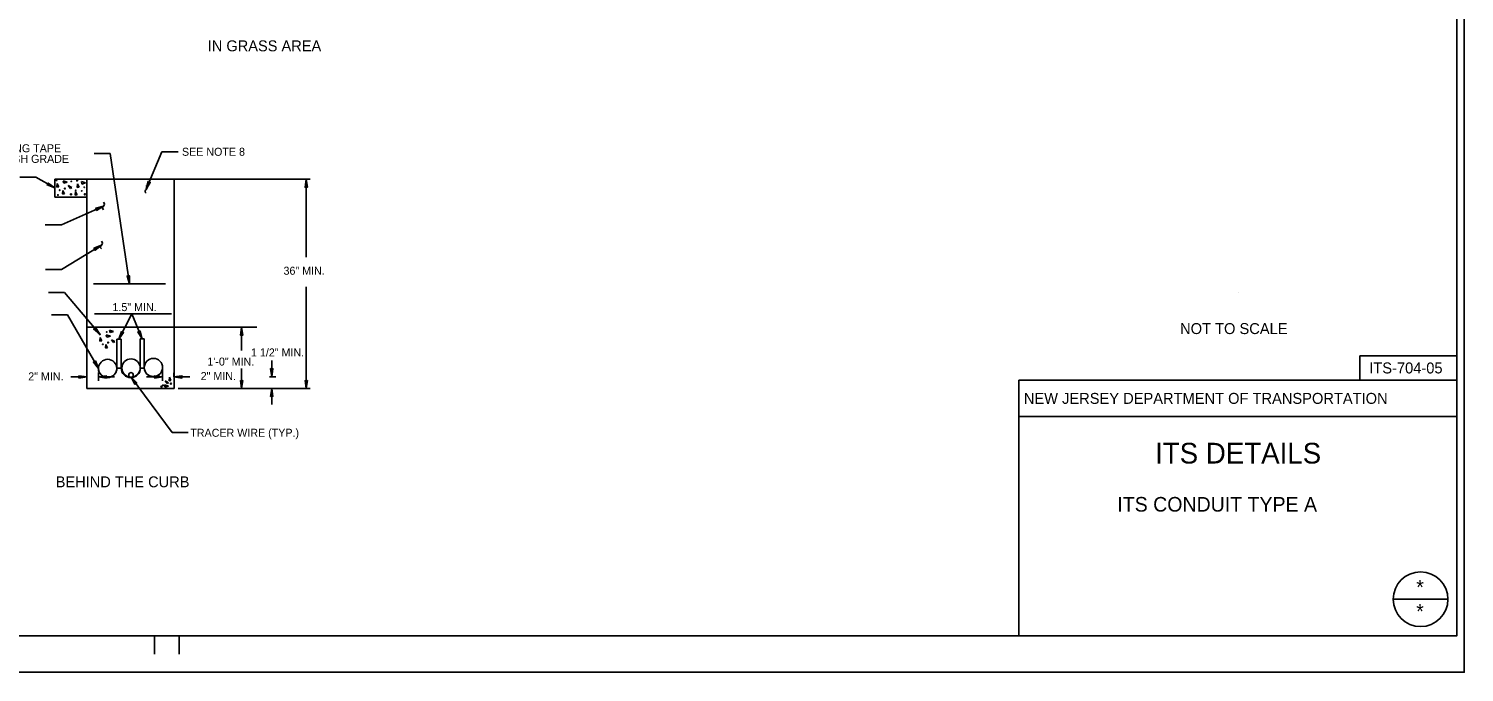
# Model space of a CAD drawing. Extents: x 507375 to 508423, y 495630 to 496290.
# Drawn here: x 507834 to 508423, y 495630 to 495895 of the extents above; entities that cross this region are included whole.
import ezdxf

# ---------------------------------------------------------------- set-up
doc = ezdxf.new("R2010")
doc.units = 0
doc.layers.add('1', color=7, linetype='Continuous')
doc.layers.add('41', color=7, linetype='Continuous')

msp = doc.modelspace()

# ---------------------------------------------------------------- linework, layer by layer
at = {"layer": '1'}
for p, q in [((508420.26, 495645.26), (508420.26, 496275.26)), ((507860.44, 495843.36), (507867.04, 495843.36)), ((507867.04, 495843.36), (507874.96, 495789.79)), ((507881.8, 495828.63), (507888.31, 495844.08)), ((507894.91, 495844.08), (507888.31, 495844.08)), ((507829.9, 495833.61), (507836.5, 495833.61)), ((507844.26, 495829.18), (507836.5, 495833.61)), ((507844.26, 495832.81), (507857.48, 495832.81)), ((507844.26, 495825.43), (507844.26, 495832.81)), ((507845.13, 495829.55), (507845.25, 495830.99)), ((507845.25, 495830.99), (507845.91, 495829.65)), ((507847.75, 495832.14), (507847.97, 495831.14)), ((507849.41, 495831.58), (507847.75, 495832.14)), ((507847.97, 495831.14), (507849.41, 495831.58)), ((507851.28, 495829.36), (507849.83, 495830.14)), ((507849.83, 495830.14), (507850.72, 495829.03)), ((507853.55, 495829.4), (507853.66, 495830.84)), ((507853.66, 495830.84), (507854.33, 495829.5)), ((507855.22, 495831.82), (507855.45, 495830.82)), ((507856.89, 495831.27), (507855.22, 495831.82)), ((507855.45, 495830.82), (507856.89, 495831.27)), ((507857.48, 495832.81), (507893.27, 495832.81)), ((507857.48, 495746.77), (507857.48, 495832.81)), ((507893.27, 495832.81), (507924.54, 495832.81)), ((507893.27, 495832.81), (507893.27, 495746.77)), ((507894.92, 495832.81), (507949.23, 495832.81)), ((507901.82, 495832.81), (507923.07, 495832.81)), ((507947.58, 495800.81), (507947.58, 495832.81)), ((507844.26, 495825.43), (507857.48, 495825.43)), ((507845.91, 495829.65), (507845.14, 495829.53)), ((507847.46, 495826.73), (507847.57, 495828.17)), ((507848.24, 495826.84), (507847.47, 495826.71)), ((507847.57, 495828.17), (507848.24, 495826.84)), ((507850.72, 495829.03), (507851.28, 495829.36)), ((507852.71, 495826.28), (507852.82, 495827.72)), ((507853.49, 495826.39), (507852.71, 495826.26)), ((507852.82, 495827.72), (507853.49, 495826.39)), ((507854.33, 495829.5), (507853.56, 495829.38)), ((507864.33, 495821.77), (507847.01, 495814.05)), ((507840.41, 495814.05), (507847.01, 495814.05)), ((507863.46, 495805.75), (507847.06, 495795.75)), ((507840.46, 495795.75), (507847.06, 495795.75)), ((507889.73, 495789.79), (507860.18, 495789.79)), ((507841.69, 495786.19), (507848.29, 495786.19)), ((507862.76, 495769.11), (507848.29, 495786.19)), ((507947.58, 495788.56), (507947.58, 495746.77)), ((508330.31, 495786.43), (508330.31, 495786.43)), ((507842.99, 495777.14), (507849.56, 495777.14)), ((507862.24, 495755.04), (507849.56, 495777.14)), ((507860.61, 495777.48), (507892.26, 495777.48)), ((507870.67, 495767.06), (507875.93, 495777.47)), ((507880.17, 495767.26), (507875.93, 495777.47)), ((507857.48, 495771.98), (507927.29, 495771.98)), ((507921.06, 495771.98), (507921.06, 495762.47)), ((507862.86, 495766.27), (507862.97, 495767.72)), ((507863.64, 495766.38), (507862.86, 495766.26)), ((507862.97, 495767.72), (507863.64, 495766.38)), ((507865.47, 495768.87), (507865.69, 495767.87)), ((507867.14, 495768.31), (507865.47, 495768.87)), ((507865.69, 495767.87), (507867.14, 495768.31)), ((507866.82, 495770.83), (507867.04, 495769.83)), ((507868.48, 495770.27), (507866.82, 495770.83)), ((507867.04, 495769.83), (507868.48, 495770.27)), ((507869, 495766.09), (507867.55, 495766.87)), ((507867.55, 495766.87), (507868.44, 495765.75)), ((507868.44, 495765.75), (507869, 495766.09)), ((507869.77, 495755.04), (507869.77, 495767.08)), ((507869.77, 495767.08), (507871.58, 495767.05)), ((507871.58, 495755.23), (507871.58, 495767.05)), ((507879.36, 495767.27), (507880.98, 495767.25)), ((507879.38, 495755.24), (507879.38, 495767.27)), ((507880.96, 495755.22), (507880.96, 495767.26)), ((507865.19, 495763.46), (507865.3, 495764.9)), ((507865.97, 495763.57), (507865.19, 495763.44)), ((507865.3, 495764.9), (507865.97, 495763.57)), ((508380.31, 495750.26), (508380.31, 495760.26)), ((508380.31, 495760.26), (508420.31, 495760.26)), ((507862.24, 495753.39), (507862.24, 495749.95)), ((507869.8, 495755.23), (507871.58, 495755.23)), ((507879.5, 495755.22), (507880.96, 495755.22)), ((507888.58, 495754.47), (507888.58, 495749.96)), ((507921.06, 495755.01), (507921.06, 495746.77)), ((507933.43, 495758.27), (507933.43, 495751.67)), ((507850.89, 495751.6), (507857.49, 495751.6)), ((507857.49, 495751.7), (507857.49, 495749.95)), ((507868.84, 495751.6), (507862.24, 495751.6)), ((507875.62, 495751.47), (507892.52, 495728.73)), ((507881.98, 495751.61), (507888.58, 495751.61)), ((507889.33, 495748.31), (507889.55, 495747.31)), ((507891, 495747.75), (507889.33, 495748.31)), ((507889.55, 495747.31), (507891, 495747.75)), ((507891.02, 495749.19), (507889.58, 495749.96)), ((507889.58, 495749.96), (507890.46, 495748.85)), ((507890.46, 495748.85), (507891.02, 495749.19)), ((507891.24, 495750), (507891.36, 495751.44)), ((507892.02, 495750.11), (507891.25, 495749.98)), ((507891.36, 495751.44), (507892.02, 495750.11)), ((507893.21, 495751.61), (507893.21, 495753.26)), ((507899.81, 495751.61), (507893.21, 495751.61)), ((507932.55, 495751.67), (507935.08, 495751.67)), ((508420.31, 495750.26), (508240.31, 495750.26)), ((508240.31, 495750.26), (508240.31, 495645.26)), ((507857.48, 495746.77), (507893.27, 495746.77)), ((507894.92, 495746.77), (507949.23, 495746.77)), ((507896.87, 495746.77), (507921.17, 495746.77)), ((507933.04, 495746.85), (507935.08, 495746.85)), ((507933.43, 495740.25), (507933.43, 495746.85)), ((508420.31, 495735.26), (508240.31, 495735.26)), ((507892.52, 495728.73), (507899.12, 495728.73)), ((508405.31, 495660.26), (508394.06, 495660.26)), ((508405.31, 495660.26), (508416.56, 495660.26)), ((507430.26, 495645.26), (508420.26, 495645.26)), ((507885.26, 495637.76), (507885.26, 495645.26)), ((507895.4, 495637.7), (507895.4, 495645.26)), ((507895.4, 495637.7), (507895.4, 495645.26)), ((508423.26, 495630.26), (507375.09, 495630.26))]:
    msp.add_line(p, q, dxfattribs=at)
for points in [[(507844.26, 495829.18), (507841.62, 495831.23), (507841.7, 495830.64), (507841.15, 495830.41)], [(507844.26, 495829.18), (507841.62, 495831.23), (507841.7, 495830.64), (507841.15, 495830.41)], [(507881.8, 495828.63), (507883.52, 495831.49), (507882.95, 495831.35), (507882.65, 495831.86)], [(507881.8, 495828.63), (507883.52, 495831.49), (507882.95, 495831.35), (507882.65, 495831.86)], [(507947.58, 495832.81), (507947.1, 495829.51), (507947.58, 495829.86), (507948.05, 495829.51)], [(507947.58, 495832.81), (507947.1, 495829.51), (507947.58, 495829.86), (507948.05, 495829.51)], [(507864.33, 495821.77), (507861.12, 495820.85), (507861.63, 495820.57), (507861.5, 495819.99)], [(507864.33, 495821.77), (507861.12, 495820.85), (507861.63, 495820.57), (507861.5, 495819.99)], [(507863.46, 495805.75), (507860.39, 495804.43), (507860.94, 495804.21), (507860.88, 495803.62)], [(507874.96, 495789.79), (507874.94, 495793.13), (507874.53, 495792.71), (507874.01, 495792.99)], [(507874.96, 495789.79), (507874.94, 495793.13), (507874.53, 495792.71), (507874.01, 495792.99)], [(507862.76, 495769.11), (507860.98, 495771.94), (507860.85, 495771.36), (507860.26, 495771.32)], [(507862.76, 495769.11), (507860.98, 495771.94), (507860.85, 495771.36), (507860.26, 495771.32)], [(507921.06, 495771.98), (507920.59, 495768.68), (507921.06, 495769.03), (507921.53, 495768.68)], [(507921.06, 495771.98), (507920.59, 495768.68), (507921.06, 495769.03), (507921.53, 495768.68)], [(507870.67, 495767.06), (507872.59, 495769.8), (507872, 495769.7), (507871.74, 495770.23)], [(507870.67, 495767.06), (507872.59, 495769.8), (507872, 495769.7), (507871.74, 495770.23)], [(507880.17, 495767.26), (507879.34, 495770.5), (507879.04, 495769.99), (507878.46, 495770.13)], [(507880.17, 495767.26), (507879.34, 495770.5), (507879.04, 495769.99), (507878.46, 495770.13)], [(507862.24, 495755.04), (507861, 495758.15), (507860.77, 495757.6), (507860.18, 495757.68)], [(507862.24, 495755.04), (507861, 495758.15), (507860.77, 495757.6), (507860.18, 495757.68)], [(507933.43, 495751.67), (507933.9, 495754.97), (507933.43, 495754.62), (507932.95, 495754.97)], [(507933.43, 495751.67), (507933.9, 495754.97), (507933.43, 495754.62), (507932.95, 495754.97)], [(507857.49, 495751.6), (507854.18, 495752.08), (507854.53, 495751.6), (507854.18, 495751.13)], [(507857.49, 495751.6), (507854.18, 495752.08), (507854.53, 495751.6), (507854.18, 495751.13)], [(507862.24, 495751.6), (507865.54, 495751.13), (507865.19, 495751.6), (507865.54, 495752.08)], [(507875.62, 495751.47), (507877.21, 495748.54), (507877.38, 495749.1), (507877.97, 495749.1)], [(507875.62, 495751.47), (507877.21, 495748.54), (507877.38, 495749.1), (507877.97, 495749.1)], [(507888.58, 495751.61), (507885.28, 495752.08), (507885.63, 495751.61), (507885.28, 495751.13)], [(507888.58, 495751.61), (507885.28, 495752.08), (507885.63, 495751.61), (507885.28, 495751.13)], [(507893.21, 495751.61), (507896.52, 495751.13), (507896.16, 495751.61), (507896.52, 495752.08)], [(507893.21, 495751.61), (507896.52, 495751.13), (507896.16, 495751.61), (507896.52, 495752.08)], [(507893.21, 495751.61), (507896.52, 495751.13), (507896.16, 495751.61), (507896.52, 495752.08)], [(507921.06, 495746.77), (507921.53, 495750.07), (507921.06, 495749.72), (507920.59, 495750.07)], [(507921.06, 495746.77), (507921.53, 495750.07), (507921.06, 495749.72), (507920.59, 495750.07)], [(507947.58, 495746.77), (507948.05, 495750.07), (507947.58, 495749.72), (507947.1, 495750.07)], [(507947.58, 495746.77), (507948.05, 495750.07), (507947.58, 495749.72), (507947.1, 495750.07)], [(507933.43, 495746.85), (507932.95, 495743.54), (507933.43, 495743.9), (507933.9, 495743.54)], [(507933.43, 495746.85), (507932.95, 495743.54), (507933.43, 495743.9), (507933.9, 495743.54)]]:
    msp.add_lwpolyline(points, close=True, dxfattribs=at)
for centre, radius in [((507845.03, 495832.38), 0.222), ((507851.07, 495831.89), 0.113), ((507853.45, 495832.23), 0.222), ((507845.62, 495826.31), 0.113), ((507846.31, 495828.28), 0.113), ((507848.46, 495828.95), 0.222), ((507850.95, 495826.59), 0.222), ((507852.89, 495828.22), 0.113), ((507855.37, 495827.99), 0.113), ((507856.38, 495829.49), 0.113), ((507856.66, 495826.56), 0.222), ((507862.76, 495769.11), 0.222), ((507864.03, 495765.01), 0.113), ((507865.63, 495770.03), 0.113), ((507866.18, 495765.68), 0.222), ((507884.84, 495755.43), 3.77), ((507866, 495755.04), 3.77), ((507875.62, 495755.24), 3.77), ((507875.62, 495752.41), 0.938), ((507888.14, 495747.56), 0.222), ((507888.75, 495748.12), 0.113), ((507892, 495748.79), 0.222), ((508405.31, 495660.26), 11.25)]:
    msp.add_circle(centre, radius, dxfattribs=at)
for centre, radius, start, end in [((507881.23, 495829.4), 0.959, 306.4613, 52.83048), ((507882.32, 495827.85), 0.936, 123.87567, 234.14149), ((507864.85, 495820.99), 0.936, 123.87567, 234.14149), ((507863.76, 495822.54), 0.959, 306.4613, 52.83048), ((507862.89, 495806.52), 0.959, 306.4613, 52.83048), ((507863.98, 495804.97), 0.936, 123.87567, 234.14149), ((507866.02, 495755.13), 3.78, 181.38908, 1.38908), ((507875.54, 495755.22), 3.96, 180, 0), ((507884.78, 495755.61), 3.84, 185.79914, 353.94448)]:
    msp.add_arc(centre, radius, start, end, dxfattribs=at)
at = {"layer": '41'}
for points in [[(507375.09, 496290.26), (508423.26, 496290.26), (508423.26, 495630.26), (507375.09, 495630.26)], [(507430.26, 496275.26), (508420.26, 496275.26), (508420.26, 495645.26), (507430.26, 495645.26)]]:
    msp.add_lwpolyline(points, close=True, dxfattribs=at)

# ---------------------------------------------------------------- texts
at = {"layer": '1'}
for s, height, p in [('IN GRASS AREA', 4.4818, (507907.12, 495885.33)), ('INSTALL WARNING TAPE ', 3.2867, (507793.92, 495843.85)), ('18" BELOW FINISH GRADE', 3.2867, (507794.15, 495839.51)), ('SEE NOTE 8', 3.287, (507896.53, 495842.41)), ('36" MIN.', 3.287, (507938.25, 495793.55)), ('1.5" MIN.', 3.287, (507867.99, 495778.61)), ('NOT TO SCALE', 4.5, (508306.52, 495769.18)), ('1\'-0" MIN.', 3.287, (507906.97, 495756.24)), ('1 1/2" MIN.', 3.2867, (507924.89, 495759.99)), ('2" MIN.', 3.287, (507833.39, 495750.16)), ('2" MIN.', 3.287, (507904.22, 495750.28)), ('ITS-704-05', 4.5, (508384.23, 495753.01)), ('NEW JERSEY DEPARTMENT OF TRANSPORTATION', 4.5, (508242.33, 495740.51)), ('TRACER WIRE (TYP.)', 3.2867, (507899.95, 495727)), ('ITS DETAILS', 8.5, (508296.25, 495716.01)), ('BEHIND THE CURB', 4.4818, (507844.67, 495706.24)), ('ITS CONDUIT TYPE A', 6, (508280.75, 495696.26)), ('*', 6, (508403.52, 495662.23)), ('*', 6, (508403.52, 495652.29))]:
    msp.add_text(s, height=height, dxfattribs=at).set_placement(p)

doc.saveas('drawing.dxf')
